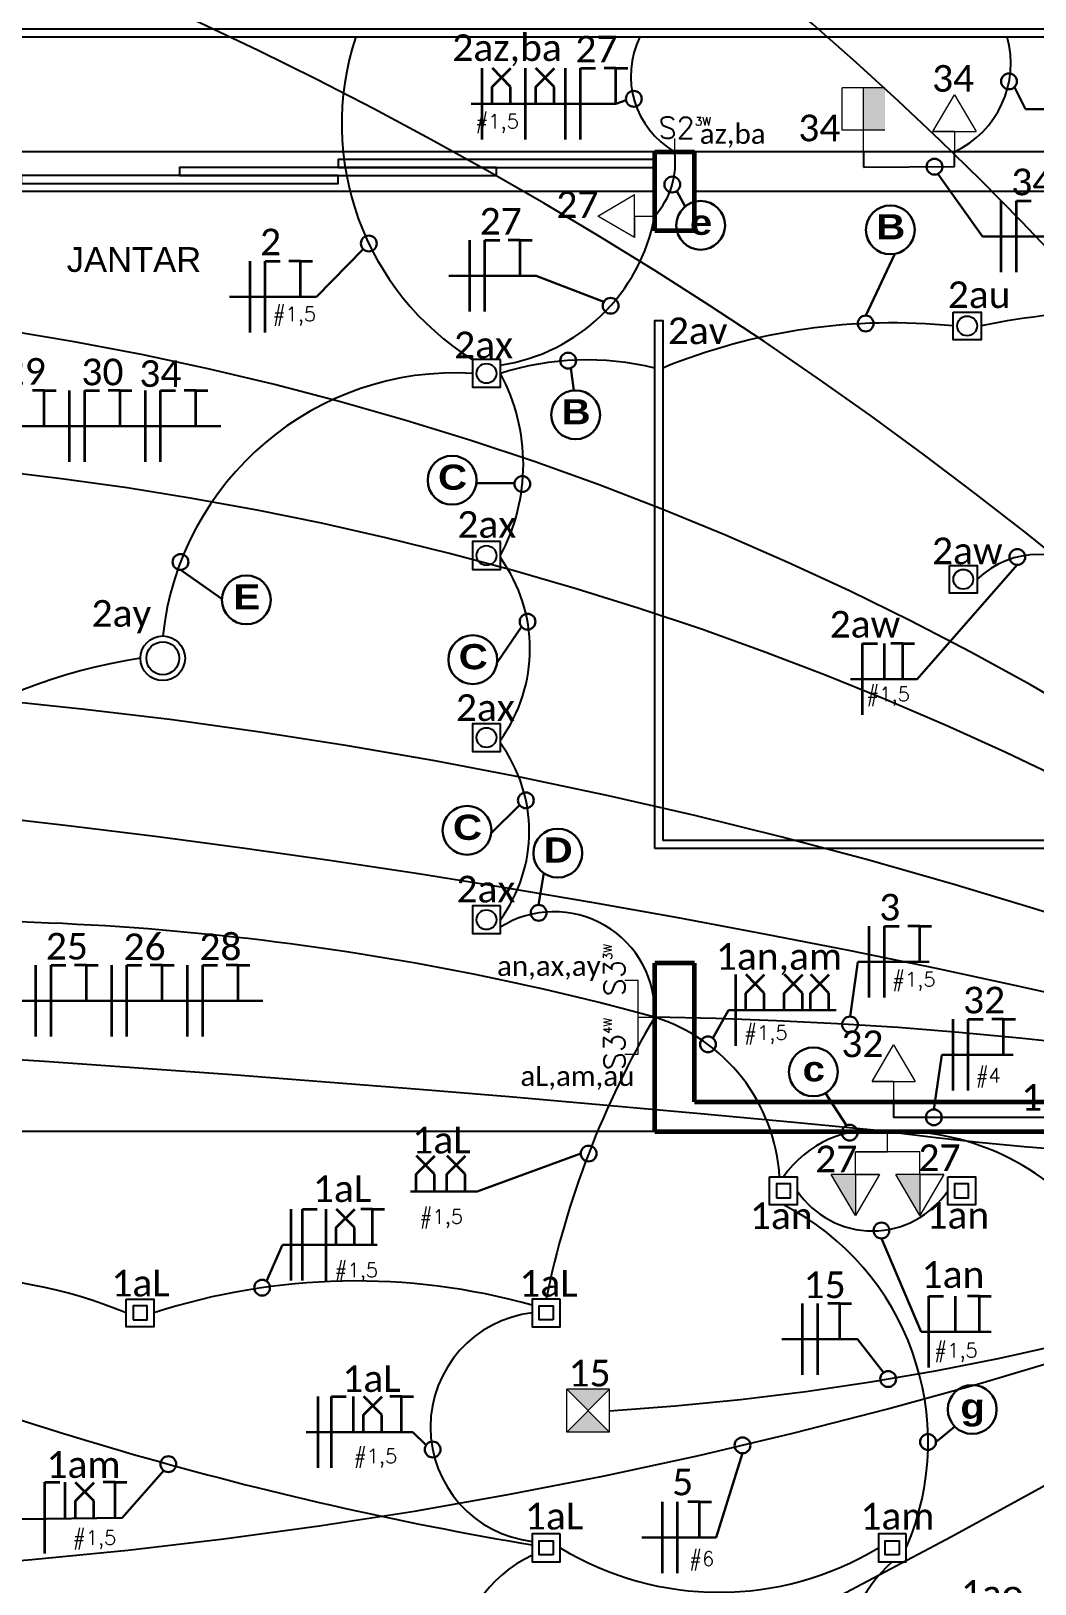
# Model space of a CAD drawing. Header units: millimetres. Extents: x 2775 to 3964, y 1473 to 2314.
# Drawn here: x 2938.03 to 2964.43, y 2113.25 to 2154.11 of the extents above; entities that cross this region are included whole.
import ezdxf
from ezdxf.enums import TextEntityAlignment as Align

# ---------------------------------------------------------------- set-up
doc = ezdxf.new("R2010")
doc.units = ezdxf.units.MM
for name, pattern in [('ACAD_ISO02W100', [15, 12, -3]), ('ACAD_ISO04W100', [30, 24, -3, 0, -3]), ('CONTINUO', [0]), ('DASHDOT2', [0.5, 0.25, -0.125, 0, -0.125]), ('DASHEDX2', [38.1, 25.4, -12.7])]:
    doc.linetypes.add(name, pattern=pattern)
for name, color, linetype in [('01', 254, 'Continuous'), ('02', 7, 'Continuous'), ('04', 4, 'Continuous')]:
    doc.layers.add(name, color=color, linetype=linetype)
for name, color, linetype, lineweight in [('06', 252, 'Continuous', 60), ('deck', 35, 'Continuous', 5), ('EJEL05130C', 130, 'Continuous', 30), ('EJEL0550C', 50, 'Continuous', 35), ('EJEL0580C', 80, 'Continuous', 9), ('EJEL25170C', 170, 'Continuous', 25), ('EJEL25170T', 170, 'ACAD_ISO02W100', 25), ('EJEL25170TP', 10, 'ACAD_ISO04W100', 25), ('EJEL3040C', 40, 'Continuous', 9), ('Textos Iluminação', 111, 'DASHDOT2', 50)]:
    doc.layers.add(name, color=color, linetype=linetype, lineweight=lineweight)
doc.styles.add('CALIBRI - MUTABILE 25', font='calibri.ttf', dxfattribs={"height": 25})
doc.styles.add('M_abG50', font='', dxfattribs={"width": 1.1, "height": 0.13})
doc.styles.add('ROMANS', font='romans', dxfattribs={"height": 0.2})
doc.styles.add('SR60', font='simplex', dxfattribs={"height": 0.15})
doc.styles.add('SR80', font='SIMPLEX', dxfattribs={"height": 0.1})
doc.styles.get("Standard").update_dxf_attribs({"font": 'arial.ttf'})
doc.styles.get('M_abG50').set_extended_font_data('Arial Black')

# ---------------------------------------------------------------- blocks, each defined once
blk = doc.blocks.new('A')
at = {"layer": 'EJEL0580C'}
for p, q in [((480274.48, -164225.8), (480274.48, -164204.22)), ((480296.06, -164204.22), (480274.48, -164204.22)), ((480296.06, -164225.8), (480296.06, -164204.22)), ((480296.06, -164225.8), (480274.48, -164225.8))]:
    blk.add_line(p, q, dxfattribs=at)
at = {"layer": 'EJEL0580C', "ltscale": 0.015}
for p, q in [((480296.06, -164225.8), (480274.48, -164204.22)), ((480274.48, -164225.8), (480296.06, -164204.22))]:
    blk.add_line(p, q, dxfattribs=at)
blk = doc.blocks.new('ar condicionado de teto')
at = {"layer": 'deck', "linetype": 'CONTINUO', "ltscale": 5}
h = blk.add_hatch(color=3, dxfattribs=at)
h.dxf.hatch_style = 1
h.paths.add_polyline_path([(480296.06, -164204.22), (480274.48, -164204.22), (480285.27, -164215.01)])
h.paths.add_polyline_path([(480285.27, -164215.01), (480274.48, -164225.8), (480296.06, -164225.8)])
at = {"layer": 'EJEL0580C'}
blk.add_line((480296.06, -164225.8), (480296.06, -164204.22), dxfattribs=at)
blk.add_blockref('A', (0, 0), dxfattribs=at)
blk = doc.blocks.new('A$C48824C57')
at = {"layer": 'EJEL0580C'}
h = blk.add_hatch(color=256, dxfattribs=at)
h.dxf.hatch_style = 1
h.paths.add_polyline_path([(30.2, 22.6), (30.2, 5.7), (58.9, 22.6)])
h = blk.add_hatch(color=256, dxfattribs=at)
h.dxf.hatch_style = 1
h.paths.add_polyline_path([(30.2, -22.6), (30.2, -39.5), (58.9, -22.6)])
for p, q in [((30.2, 22.6), (30.2, 39.5)), ((30.2, 39.5), (30.2, 5.7)), ((30.2, 39.5), (58.9, 22.6)), ((30.2, 22.6), (14.3, 22.6)), ((14.3, 22.6), (14.3, -22.6)), ((58.9, 22.6), (30.2, 5.7)), ((30.2, 22.6), (58.9, 22.6)), ((3.3, 0), (0, 0)), ((14.3, 0), (3.3, 0)), ((14.3, -22.6), (14.3, 0)), ((30.2, -22.6), (30.2, -5.7)), ((30.2, -5.7), (30.2, -39.5)), ((30.2, -5.7), (58.9, -22.6)), ((30.2, -22.6), (14.3, -22.6)), ((58.9, -22.6), (30.2, -39.5)), ((30.2, -22.6), (58.9, -22.6))]:
    blk.add_line(p, q, dxfattribs=at)
blk = doc.blocks.new('A$C358D43A7')
at = {"layer": 'EJEL0580C'}
for p, q in [((0, 0), (0, 16.9)), ((0, 16.9), (0, -16.9)), ((0, 16.9), (28.7, 0)), ((0, 0), (-15.9, 0)), ((28.7, 0), (0, -16.9))]:
    blk.add_line(p, q, dxfattribs=at)
blk = doc.blocks.new('A$C230E665F')
at = {"layer": 'EJEL0580C'}
h = blk.add_hatch(color=256, dxfattribs=at)
h.dxf.hatch_style = 1
h.paths.add_polyline_path([(47.6, -15.9), (47.6, 0), (15.9, 0), (15.9, -15.9)])
h = blk.add_hatch(color=256, dxfattribs=at)
h.dxf.hatch_style = 1
h.paths.add_polyline_path([(47.6, 0), (15.9, 0), (15.9, -15.9), (47.6, -15.9)])
for p, q in [((15.9, 15.9), (47.6, 15.9)), ((15.9, -15.9), (15.9, 15.9)), ((15.9, -15.9), (15.9, 15.9)), ((47.6, -15.9), (47.6, 15.9)), ((47.6, -15.9), (47.6, 15.9)), ((0, 0), (47.6, 0)), ((0, 0), (47.6, 0))]:
    blk.add_line(p, q, dxfattribs=at)
blk = doc.blocks.new('xx')
at = {"layer": 'EJEL0550C', "ltscale": 0.015}
for p, q in [((29608.92, 22540.88), (29612.08, 22544.01)), ((29612.02, 22540.88), (29608.96, 22544.01)), ((29608.92, 22537.98), (29608.92, 22540.88)), ((29612.02, 22537.98), (29612.02, 22540.88))]:
    blk.add_line(p, q, dxfattribs=at)
blk = doc.blocks.new('ci 1 mais inte')
at = {"layer": 'EJEL05130C'}
blk.add_line((75604.84, 32582.54), (75569.47, 32582.54), dxfattribs=at)
at = {"layer": 'EJEL0550C'}
for p, q in [((75573.43, 32600.56), (75580.9, 32600.56)), ((75598.92, 32600.56), (75592.92, 32600.56)), ((75598.92, 32600.56), (75604.92, 32600.56))]:
    blk.add_line(p, q, dxfattribs=at)
at = {"layer": 'EJEL0550C', "ltscale": 0.015}
for p, q in [((75573.43, 32564.52), (75573.43, 32600.56)), ((75586.86, 32582.54), (75586.86, 32600.56)), ((75598.92, 32582.54), (75598.92, 32600.56))]:
    blk.add_line(p, q, dxfattribs=at)

msp = doc.modelspace()

# ---------------------------------------------------------------- linework, layer by layer
at = {"layer": '01', "ltscale": 5}
for p, q in [((2954.432, 2150.931), (2929.438, 2150.931)), ((2988.279, 2150.931), (2955.474, 2150.931)), ((2954.432, 2149.889), (2929.438, 2149.889)), ((2988.279, 2149.889), (2955.474, 2149.889))]:
    msp.add_line(p, q, dxfattribs=at)
at = {"layer": '01', "linetype": 'DASHEDX2', "ltscale": 0.7}
msp.add_line((2954.432, 2125.155), (2928.396, 2125.155), dxfattribs=at)
at = {"layer": '01', "color": 40}
for points in [[(2962.285, 2146.713), (2963.014, 2146.713), (2963.014, 2145.984), (2962.285, 2145.984)], [(2950.371, 2145.463), (2949.642, 2145.463), (2949.642, 2144.734), (2950.371, 2144.734)], [(2950.371, 2140.673), (2949.642, 2140.673), (2949.642, 2139.944), (2950.371, 2139.944)], [(2962.182, 2140.048), (2962.911, 2140.048), (2962.911, 2139.319), (2962.182, 2139.319)], [(2950.371, 2135.882), (2949.642, 2135.882), (2949.642, 2135.153), (2950.371, 2135.153)], [(2950.371, 2131.091), (2949.642, 2131.091), (2949.642, 2130.362), (2950.371, 2130.362)], [(2957.453, 2123.958), (2958.182, 2123.958), (2958.182, 2123.229), (2957.453, 2123.229)], [(2957.633, 2123.409), (2958.001, 2123.409), (2958.001, 2123.777), (2957.633, 2123.777)], [(2962.139, 2123.958), (2962.868, 2123.958), (2962.868, 2123.229), (2962.139, 2123.229)], [(2962.319, 2123.409), (2962.688, 2123.409), (2962.688, 2123.777), (2962.319, 2123.777)], [(2940.529, 2120.746), (2941.258, 2120.746), (2941.258, 2120.017), (2940.529, 2120.017)], [(2951.941, 2120.746), (2951.212, 2120.746), (2951.212, 2120.017), (2951.941, 2120.017)], [(2940.709, 2120.198), (2941.078, 2120.198), (2941.078, 2120.566), (2940.709, 2120.566)], [(2951.761, 2120.198), (2951.392, 2120.198), (2951.392, 2120.566), (2951.761, 2120.566)], [(2951.941, 2114.567), (2951.212, 2114.567), (2951.212, 2113.838), (2951.941, 2113.838)], [(2951.761, 2114.019), (2951.392, 2114.019), (2951.392, 2114.387), (2951.761, 2114.387)], [(2961.046, 2114.567), (2960.316, 2114.567), (2960.316, 2113.838), (2961.046, 2113.838)], [(2960.865, 2114.019), (2960.497, 2114.019), (2960.497, 2114.387), (2960.865, 2114.387)]]:
    msp.add_lwpolyline(points, close=True, dxfattribs=at)
for centre, radius in [((2962.649, 2146.349), 0.26), ((2950.006, 2145.099), 0.26), ((2950.006, 2140.308), 0.26), ((2962.546, 2139.683), 0.26), ((2941.492, 2137.605), 0.586), ((2941.492, 2137.605), 0.432), ((2950.006, 2135.518), 0.26), ((2950.006, 2130.727), 0.26)]:
    msp.add_circle(centre, radius, dxfattribs=at)
at = {"layer": '02', "color": 40, "ltscale": 15}
for p, q in [((2984.374, 2132.602), (2954.432, 2132.602)), ((2984.374, 2132.81), (2954.641, 2132.81))]:
    msp.add_line(p, q, dxfattribs=at)
msp.add_lwpolyline([(2931.521, 2153.951), (2990.883, 2153.951), (2990.883, 2154.159), (2931.521, 2154.159)], close=True, dxfattribs=at)
at = {"layer": '02', "ltscale": 5}
for points in [[(2954.432, 2150.723), (2946.101, 2150.723), (2946.101, 2150.514), (2954.432, 2150.514)], [(2946.101, 2150.306), (2937.769, 2150.306), (2937.769, 2150.098), (2946.101, 2150.098)], [(2950.267, 2150.514), (2941.935, 2150.514), (2941.935, 2150.306), (2950.267, 2150.306)]]:
    msp.add_lwpolyline(points, close=True, dxfattribs=at)
at = {"layer": '02', "color": 40, "ltscale": 15}
msp.add_lwpolyline([(2954.432, 2132.602), (2954.432, 2146.495), (2954.641, 2146.495), (2954.641, 2132.81)], dxfattribs=at)
at = {"layer": '06', "ltscale": 5}
for p, q in [((2954.432, 2148.848), (2954.432, 2150.931)), ((2954.432, 2150.931), (2955.474, 2150.931)), ((2955.474, 2148.848), (2955.474, 2150.931)), ((2955.474, 2148.848), (2954.432, 2148.848)), ((2954.432, 2125.155), (2954.432, 2129.581)), ((2955.474, 2129.581), (2954.432, 2129.581)), ((2955.474, 2125.936), (2955.474, 2129.581)), ((2955.474, 2125.936), (2984.895, 2125.936)), ((2954.432, 2125.155), (2965.888, 2125.155))]:
    msp.add_line(p, q, dxfattribs=at)
at = {"layer": 'EJEL05130C', "ltscale": 5}
for p, q in [((2964.186, 2152.05), (2963.895, 2152.631)), ((2953.41, 2152.191), (2953.677, 2152.288)), ((2963.05, 2148.697), (2961.879, 2150.347)), ((2945.539, 2147.117), (2946.766, 2148.367)), ((2960.75, 2148.245), (2959.98, 2146.62)), ((2951.315, 2147.662), (2953.091, 2146.985)), ((2952.3, 2144.65), (2952.225, 2145.24)), ((2949.74, 2142.213), (2950.742, 2142.213)), ((2943.049, 2139.167), (2941.959, 2139.929)), ((2961.334, 2137.059), (2963.968, 2140.06)), ((2950.284, 2137.491), (2950.93, 2138.429)), ((2950.133, 2133.002), (2950.878, 2133.741)), ((2959.777, 2129.617), (2959.568, 2128.178)), ((2961.981, 2127.174), (2961.773, 2125.735)), ((2959.766, 2119.69), (2960.453, 2118.813)), ((2948.067, 2117.248), (2948.417, 2116.907)), ((2956.047, 2114.471), (2956.741, 2116.689))]:
    msp.add_line(p, q, dxfattribs=at)
at = {"layer": 'EJEL05130C'}
for p, q in [((2953.41, 2152.191), (2949.602, 2152.191)), ((2966.214, 2152.05), (2964.186, 2152.05)), ((2955.23, 2149.49), (2955.009, 2149.894)), ((2965.078, 2148.697), (2963.05, 2148.697)), ((2951.315, 2147.662), (2949.019, 2147.662)), ((2945.539, 2147.117), (2943.243, 2147.117)), ((2943.018, 2143.714), (2936.5, 2143.714)), ((2961.334, 2137.059), (2959.577, 2137.059)), ((2951.516, 2131.951), (2951.377, 2131.115)), ((2961.652, 2129.617), (2959.777, 2129.617)), ((2944.126, 2128.591), (2937.608, 2128.591)), ((2956.374, 2128.346), (2955.963, 2127.609)), ((2959.203, 2128.346), (2956.374, 2128.346)), ((2963.856, 2127.174), (2961.981, 2127.174)), ((2958.919, 2126.165), (2959.474, 2125.314)), ((2949.763, 2123.579), (2952.485, 2124.574)), ((2949.763, 2123.579), (2948.009, 2123.579)), ((2944.642, 2122.176), (2944.221, 2121.217)), ((2947.128, 2122.176), (2944.642, 2122.176)), ((2961.436, 2119.882), (2960.394, 2122.342)), ((2959.766, 2119.69), (2957.774, 2119.69)), ((2948.067, 2117.248), (2945.26, 2117.248)), ((2961.829, 2116.986), (2962.326, 2117.392)), ((2940.421, 2114.987), (2941.519, 2116.234)), ((2940.421, 2114.987), (2937.769, 2114.959)), ((2956.047, 2114.471), (2954.088, 2114.471))]:
    msp.add_line(p, q, dxfattribs=at)
at = {"layer": 'EJEL05130C', "ltscale": 5}
for centre in [(2963.751, 2152.781), (2953.883, 2152.322), (2961.791, 2150.536), (2954.893, 2150.067), (2946.911, 2148.516), (2953.271, 2146.879), (2959.98, 2146.412), (2952.155, 2145.436), (2950.949, 2142.189), (2941.959, 2140.138), (2963.968, 2140.268), (2951.087, 2138.566), (2951.043, 2133.868), (2959.568, 2127.97), (2961.773, 2125.527), (2960.572, 2118.642), (2956.741, 2116.897), (2948.59, 2116.79)]:
    msp.add_circle(centre, 0.208, dxfattribs=at)
at = {"layer": 'EJEL05130C'}
for centre, radius in [((2955.638, 2148.994), 0.642), ((2960.629, 2148.875), 0.642), ((2952.35, 2144.01), 0.642), ((2949.103, 2142.289), 0.642), ((2943.691, 2139.141), 0.642), ((2949.646, 2137.567), 0.642), ((2949.495, 2133.077), 0.642), ((2951.881, 2132.479), 0.642), ((2951.377, 2130.907), 0.208), ((2955.833, 2127.447), 0.208), ((2958.605, 2126.724), 0.642), ((2959.559, 2125.124), 0.208), ((2952.694, 2124.574), 0.208), ((2960.394, 2122.551), 0.208), ((2944.104, 2121.045), 0.208), ((2962.783, 2117.843), 0.642), ((2961.621, 2116.986), 0.208), ((2941.639, 2116.404), 0.208)]:
    msp.add_circle(centre, radius, dxfattribs=at)
at = {"layer": 'EJEL0550C', "ltscale": 0.015}
for p, q in [((2949.893, 2151.252), (2949.893, 2153.129)), ((2951.036, 2151.252), (2951.036, 2153.129)), ((2952.083, 2151.252), (2952.083, 2153.129)), ((2952.481, 2151.252), (2952.481, 2153.129)), ((2953.41, 2152.191), (2953.41, 2153.129)), ((2963.548, 2147.759), (2963.548, 2149.636)), ((2963.946, 2147.759), (2963.946, 2149.636)), ((2949.566, 2146.724), (2949.566, 2148.601)), ((2949.964, 2146.724), (2949.964, 2148.601)), ((2950.893, 2147.662), (2950.893, 2148.601)), ((2943.789, 2146.178), (2943.789, 2148.055)), ((2944.187, 2146.178), (2944.187, 2148.055)), ((2945.116, 2147.117), (2945.116, 2148.055)), ((2938.374, 2143.714), (2938.374, 2144.652)), ((2939.04, 2142.775), (2939.04, 2144.652)), ((2939.438, 2142.775), (2939.438, 2144.652)), ((2940.367, 2143.714), (2940.367, 2144.652)), ((2941.036, 2142.775), (2941.036, 2144.652)), ((2941.434, 2142.775), (2941.434, 2144.652)), ((2942.363, 2143.714), (2942.363, 2144.652)), ((2959.9, 2136.12), (2959.9, 2137.997)), ((2960.477, 2137.059), (2960.477, 2137.997)), ((2960.955, 2137.059), (2960.955, 2137.997)), ((2960.075, 2128.679), (2960.075, 2130.556)), ((2960.473, 2128.679), (2960.473, 2130.556)), ((2961.402, 2129.617), (2961.402, 2130.556)), ((2938.155, 2127.652), (2938.155, 2129.53)), ((2938.553, 2127.652), (2938.553, 2129.53)), ((2939.482, 2128.591), (2939.482, 2129.53)), ((2940.148, 2127.652), (2940.148, 2129.53)), ((2940.545, 2127.652), (2940.545, 2129.53)), ((2941.475, 2128.591), (2941.475, 2129.53)), ((2942.144, 2127.652), (2942.144, 2129.53)), ((2942.542, 2127.652), (2942.542, 2129.53)), ((2943.471, 2128.591), (2943.471, 2129.53)), ((2956.564, 2127.408), (2956.564, 2129.285)), ((2962.279, 2126.235), (2962.279, 2128.112)), ((2962.677, 2126.235), (2962.677, 2128.112)), ((2963.606, 2127.174), (2963.606, 2128.112)), ((2944.871, 2121.237), (2944.871, 2123.114)), ((2945.166, 2121.237), (2945.166, 2123.114)), ((2945.786, 2121.237), (2945.786, 2123.114)), ((2947.012, 2122.176), (2947.012, 2123.114)), ((2958.32, 2118.752), (2958.32, 2120.629)), ((2958.718, 2118.752), (2958.718, 2120.629)), ((2959.297, 2119.69), (2959.297, 2120.629)), ((2945.575, 2116.309), (2945.575, 2118.186)), ((2945.927, 2116.309), (2945.927, 2118.186)), ((2946.504, 2117.248), (2946.504, 2118.186)), ((2947.773, 2117.248), (2947.773, 2118.186)), ((2938.391, 2114.049), (2938.391, 2115.926)), ((2938.927, 2114.968), (2938.927, 2115.926)), ((2940.237, 2114.987), (2940.237, 2115.926)), ((2954.634, 2113.533), (2954.634, 2115.41)), ((2955.032, 2113.533), (2955.032, 2115.41)), ((2955.611, 2114.471), (2955.611, 2115.41))]:
    msp.add_line(p, q, dxfattribs=at)
at = {"layer": 'EJEL0550C'}
for p, q in [((2952.481, 2153.129), (2952.87, 2153.129)), ((2953.41, 2153.129), (2953.098, 2153.129)), ((2953.41, 2153.129), (2953.723, 2153.129)), ((2963.946, 2149.636), (2964.335, 2149.636)), ((2949.964, 2148.601), (2950.353, 2148.601)), ((2950.893, 2148.601), (2950.58, 2148.601)), ((2950.893, 2148.601), (2951.205, 2148.601)), ((2944.187, 2148.055), (2944.576, 2148.055)), ((2945.116, 2148.055), (2944.804, 2148.055)), ((2945.116, 2148.055), (2945.429, 2148.055)), ((2938.374, 2144.652), (2938.062, 2144.652)), ((2938.374, 2144.652), (2938.686, 2144.652)), ((2939.438, 2144.652), (2939.826, 2144.652)), ((2940.367, 2144.652), (2940.054, 2144.652)), ((2940.367, 2144.652), (2940.679, 2144.652)), ((2941.434, 2144.652), (2941.823, 2144.652)), ((2942.363, 2144.652), (2942.051, 2144.652)), ((2942.363, 2144.652), (2942.676, 2144.652)), ((2959.9, 2137.997), (2960.288, 2137.997)), ((2960.955, 2137.997), (2960.643, 2137.997)), ((2960.955, 2137.997), (2961.268, 2137.997)), ((2960.473, 2130.556), (2960.862, 2130.556)), ((2961.402, 2130.556), (2961.089, 2130.556)), ((2961.402, 2130.556), (2961.714, 2130.556)), ((2938.553, 2129.53), (2938.942, 2129.53)), ((2939.482, 2129.53), (2939.169, 2129.53)), ((2939.482, 2129.53), (2939.794, 2129.53)), ((2940.545, 2129.53), (2940.934, 2129.53)), ((2941.475, 2129.53), (2941.162, 2129.53)), ((2941.475, 2129.53), (2941.787, 2129.53)), ((2942.542, 2129.53), (2942.931, 2129.53)), ((2943.471, 2129.53), (2943.159, 2129.53)), ((2943.471, 2129.53), (2943.784, 2129.53)), ((2962.677, 2128.112), (2963.066, 2128.112)), ((2963.606, 2128.112), (2963.294, 2128.112)), ((2963.606, 2128.112), (2963.918, 2128.112)), ((2945.166, 2123.114), (2945.554, 2123.114)), ((2947.012, 2123.114), (2946.7, 2123.114)), ((2947.012, 2123.114), (2947.324, 2123.114)), ((2959.297, 2120.629), (2958.984, 2120.629)), ((2959.297, 2120.629), (2959.609, 2120.629)), ((2945.927, 2118.186), (2946.316, 2118.186)), ((2947.773, 2118.186), (2947.461, 2118.186)), ((2947.773, 2118.186), (2948.086, 2118.186)), ((2938.391, 2115.926), (2938.78, 2115.926)), ((2940.237, 2115.926), (2939.925, 2115.926)), ((2940.237, 2115.926), (2940.55, 2115.926)), ((2955.611, 2115.41), (2955.298, 2115.41)), ((2955.611, 2115.41), (2955.923, 2115.41))]:
    msp.add_line(p, q, dxfattribs=at)
at = {"layer": 'EJEL0580C'}
for p, q in [((2954.953, 2151.281), (2954.953, 2150.931)), ((2953.646, 2129.135), (2953.996, 2129.135)), ((2953.996, 2127.19), (2953.996, 2129.135)), ((2953.996, 2128.162), (2954.432, 2128.163)), ((2953.646, 2127.19), (2953.996, 2127.19))]:
    msp.add_line(p, q, dxfattribs=at)
at = {"layer": 'EJEL25170C', "ltscale": 5}
msp.add_line((2960.716, 2125.936), (2960.716, 2125.527), dxfattribs=at)
for centre, radius, start, end in [((2953.498, 2151.66), 7.299, 161.7046, 238.1042), ((2949.653, 2150.125), 4.861, 278.4962, 349.5067), ((2966.704, 2128.844), 17.889, 78.0956, 101.9044), ((2960.692, 2130.427), 16.001, 84.2873, 112.2223), ((2952.653, 2137.912), 7.54, 76.3506, 107.6178), ((2949.187, 2137.374), 7.738, 86.633, 173.9406), ((2945.93, 2142.704), 5.046, 331.6591, 28.3409), ((2964.52, 2138.021), 2.314, 45.9191, 134.0809), ((2947.061, 2137.851), 4.089, 324.0391, 35.9609), ((2943.082, 2123.251), 14.518, 98.6195, 149.4245), ((2947.194, 2133.049), 3.935, 323.8268, 36.1732), ((2951.785, 2128.288), 2.65, 357.2868, 122.2651), ((2935.513, 2058.906), 71.795, 74.72071, 93.93699), ((2974.966, 2115.999), 23.866, 149.357, 168.5256), ((2953.022, 2123.677), 4.702, 3.4208, 72.5475), ((2960.144, 2122.367), 2.819, 81.5921, 145.6417), ((2960.795, 2118.595), 6.565, 337.1211, 92.0816), ((2960.16, 2124.924), 2.385, 213.924, 326.076), ((2954.597, 2116.986), 7.024, 336.6519, 62.7115), ((2935.552, 2108.222), 13.139, 67.7401, 112.2599), ((2946.567, 2104.029), 17.193, 74.3258, 107.9871), ((2951.557, 2117.377), 3.025, 96.5544, 263.4456), ((2966.984, 2207.922), 94.963, 247.45515, 260.43956), ((2956.129, 2121.11), 8.077, 238.7716, 301.2284), ((2952.566, 2111.015), 3.283, 114.3546, 245.6454), ((2963.503, 2110.742), 4.189, 132.3549, 220.4711)]:
    msp.add_arc(centre, radius, start, end, dxfattribs=at)
at = {"layer": 'EJEL25170T', "ltscale": 5}
for p, q in [((2959.921, 2150.931), (2959.921, 2150.527)), ((2959.921, 2150.527), (2962.319, 2150.538)), ((2962.319, 2150.538), (2962.319, 2150.931)), ((2976.952, 2125.527), (2960.716, 2125.527))]:
    msp.add_line(p, q, dxfattribs=at)
for centre, radius, start, end in [((2956.11, 2152.928), 2.308, 153.6894, 239.9252), ((2961.223, 2153.258), 2.573, 295.2261, 15.6226), ((2952.891, 2150.64), 2.082, 317.7441, 8.0209)]:
    msp.add_arc(centre, radius, start, end, dxfattribs=at)
at = {"layer": 'EJEL25170TP', "ltscale": 5}
for centre, radius, start, end in [((2865.728, 2114.789), 116.317, 5.11301, 55.19183), ((2888.463, 2111.045), 93.566, 8.67364, 81.78084), ((2885.676, 2103.579), 97.467, 12.78944, 80.45404), ((2902.35, 2089.258), 85.971, 24.67983, 89.64651), ((2896.19, 2055.111), 109.473, 39.77918, 97.33251), ((2925.145, 2067.329), 79.842, 46.40739, 87.66589), ((2928.009, 2058.58), 84.443, 52.037, 89.73722), ((2924.634, 2003.586), 133.498, 65.59406, 97.67548), ((2907.894, 1872.878), 262.173, 74.08261, 90.23879), ((2952.744, 2014.721), 113.455, 76.20607, 89.14736), ((2889.497, 1402.174), 726.465, 84.386612, 87.506196), ((2971.594, 2209.947), 85.507, 262.58304, 275.50366), ((2926.434, 2245.767), 132.385, 258.49331, 293.77045), ((2777.182, 2458.298), 390.437, 289.39008, 301.26122), ((2948.979, 2188.109), 70.428, 273.47172, 295.94793), ((2860.253, 2240.433), 166.55, 303.9406, 315.86925)]:
    msp.add_arc(centre, radius, start, end, dxfattribs=at)

# ---------------------------------------------------------------- block references
at = {"layer": 'EJEL05130C', "xscale": 0.1555925336714692, "yscale": 0.1555925336714692, "zscale": 0.1555925336714692}
for p in [(-1656.769, -1354.551), (-1655.625, -1354.551), (-1650.097, -1378.395), (-1649.09, -1378.395), (-1648.399, -1378.395), (-1658.768, -1383.162), (-1657.965, -1383.162), (-1660.875, -1384.566), (-1660.157, -1389.494), (-1667.734, -1391.755)]:
    msp.add_blockref('xx', p, dxfattribs=at)
at = {"layer": 'EJEL0580C'}
for name, p, xscale, yscale, zscale, rotation in [('A$C230E665F', (2959.921, 2150.931), 0.03540283406457956, 0.03540283406457956, 0.03540283406457956, 89.99999999999999), ('A$C358D43A7', (2962.319, 2151.465), 0.03363269236135059, 0.03363269236135059, 0.03363269236135059, 90.00000000176738), ('A$C358D43A7', (2953.899, 2149.24), 0.03363269236135059, 0.03363269236135059, 0.03363269236135059, 180), ('A$C358D43A7', (2960.716, 2126.47), 0.03363269236135059, 0.03363269236135059, 0.03363269236135059, 90.00000000176738), ('A$C48824C57', (2960.556, 2125.155), 0.03749196994542757, 0.03749196994542757, 0.03749196994542757, 270)]:
    msp.add_blockref(name, p, dxfattribs=dict(at, xscale=xscale, yscale=yscale, zscale=zscale, rotation=rotation))
at = {"layer": 'EJEL0580C', "xscale": 0.0520721804797605, "yscale": 0.0520721804797605, "zscale": 0.0520721804797605}
msp.add_blockref('ar condicionado de teto', (-22056.819, 10668.844), dxfattribs=at)
at = {"layer": 'EJEL25170C', "linetype": 'CONTINUO', "xscale": 0.0520721804797605, "yscale": 0.0520721804797605, "zscale": 0.0520721804797605}
msp.add_blockref('ci 1 mais inte', (-973.631, 423.238), dxfattribs=at)

# ---------------------------------------------------------------- texts
at = {"layer": '04'}
msp.add_text('JANTAR', height=0.6509, dxfattribs=at).set_placement((2938.965, 2147.77))
at = {"layer": 'EJEL0550C', "style": 'ROMANS'}
for s, p in [('#1,5', (2949.714, 2151.544)), ('#1,5', (2944.38, 2146.476)), ('#1,5', (2959.998, 2136.474)), ('#1,5', (2960.675, 2128.968)), ('#1,5', (2956.782, 2127.566)), ('#4', (2962.871, 2126.441)), ('#1,5', (2948.246, 2122.73)), ('#1,5', (2946.009, 2121.324)), ('#1,5', (2961.782, 2119.212)), ('#1,5', (2946.514, 2116.432)), ('#1,5', (2939.125, 2114.284)), ('#6', (2955.338, 2113.728))]:
    msp.add_text(s, height=0.3763, dxfattribs=at).set_placement(p)
at = {"layer": 'EJEL0580C'}
for s, height, style, p in [('S2', 0.5583, 'SR80', (2954.529, 2151.281)), ('3W', 0.2233, 'SR60', (2955.49, 2151.621))]:
    msp.add_text(s, height=height, dxfattribs=dict(at, style=style)).set_placement(p)
for s, height, style, p in [('3W', 0.2233, 'SR60', (2953.306, 2129.672)), ('S3', 0.5583, 'SR80', (2953.647, 2128.711)), ('4W', 0.2233, 'SR60', (2953.306, 2127.727)), ('S3', 0.5583, 'SR80', (2953.647, 2126.766))]:
    msp.add_text(s, height=height, rotation=90, dxfattribs=dict(at, style=style)).set_placement(p)
at = {"layer": 'EJEL3040C', "style": 'M_abG50'}
for s, p in [('e', (2955.65, 2149.075)), ('B', (2960.64, 2148.956)), ('B', (2952.362, 2144.09)), ('C', (2949.114, 2142.369)), ('E', (2943.702, 2139.222)), ('C', (2949.658, 2137.647)), ('C', (2949.507, 2133.158)), ('D', (2951.893, 2132.56)), ('c', (2958.616, 2126.805)), ('g', (2962.794, 2117.923))]:
    msp.add_text(s, height=0.662, dxfattribs=at).set_placement(p, align=Align.MIDDLE_CENTER)
at = {"layer": 'Textos Iluminação', "linetype": 'CONTINUO', "style": 'CALIBRI - MUTABILE 25'}
for s, height, p in [('2az,ba', 0.701, (2949.107, 2153.318)), ('34', 0.701, (2961.726, 2152.51)), ('34', 0.701, (2958.208, 2151.205)), ('az,ba', 0.5225, (2955.616, 2151.139)), ('27', 0.701, (2951.844, 2149.189)), ('2au', 0.701, (2962.139, 2146.819)), ('2av', 0.701, (2954.775, 2145.869)), ('2ax', 0.701, (2949.155, 2145.496)), ('2ax', 0.701, (2949.24, 2140.774)), ('2aw', 0.701, (2961.724, 2140.079)), ('2ay', 0.701, (2939.618, 2138.435)), ('2aw', 0.701, (2959.032, 2138.149)), ('2ax', 0.701, (2949.201, 2135.956)), ('2ax', 0.701, (2949.216, 2131.182)), ('1an,am', 0.701, (2956.041, 2129.409)), ('an,ax,ay', 0.5225, (2950.284, 2129.249)), ('32', 0.701, (2959.34, 2127.111)), ('aL,am,au', 0.5225, (2950.899, 2126.353)), ('17', 0.701, (2964.069, 2125.701)), ('1aL', 0.701, (2948.055, 2124.578)), ('27', 0.701, (2961.367, 2124.114)), ('27', 0.701, (2958.652, 2124.082)), ('1aL', 0.701, (2945.44, 2123.3)), ('1an', 0.701, (2956.935, 2122.588)), ('1an', 0.701, (2961.578, 2122.601)), ('1an', 0.701, (2961.451, 2121.041)), ('1aL', 0.701, (2940.139, 2120.815)), ('1aL', 0.701, (2950.869, 2120.809)), ('15', 0.701, (2952.164, 2118.448)), ('1aL', 0.701, (2946.214, 2118.304)), ('1am', 0.701, (2938.432, 2116.042)), ('1aL', 0.701, (2951.015, 2114.685)), ('1am', 0.701, (2959.84, 2114.683)), ('1ao', 0.701, (2962.483, 2112.652))]:
    msp.add_text(s, height=height, dxfattribs=at).set_placement(p)
at = {"layer": 'Textos Iluminação', "ltscale": 100, "char_height": 0.701, "attachment_point": 1, "style": 'CALIBRI - MUTABILE 25'}
for s, insert in [('27', (2952.344, 2153.98)), ('34', (2963.809, 2150.487)), ('27', (2949.826, 2149.451)), ('2', (2944.05, 2148.906)), ('29', (2937.307, 2145.503)), ('30', (2939.351, 2145.487)), ('34', (2940.875, 2145.445)), ('3', (2960.335, 2131.407)), ('25', (2938.415, 2130.38)), ('26', (2940.459, 2130.364)), ('28', (2942.455, 2130.364)), ('32', (2962.54, 2128.963)), ('15', (2958.347, 2121.472)), ('5', (2954.889, 2116.285))]:
    msp.add_mtext_dynamic_manual_height_columns(s, width=0.89815, gutter_width=3.274, heights=[0], dxfattribs=dict(at, insert=insert))

doc.saveas('drawing.dxf')
